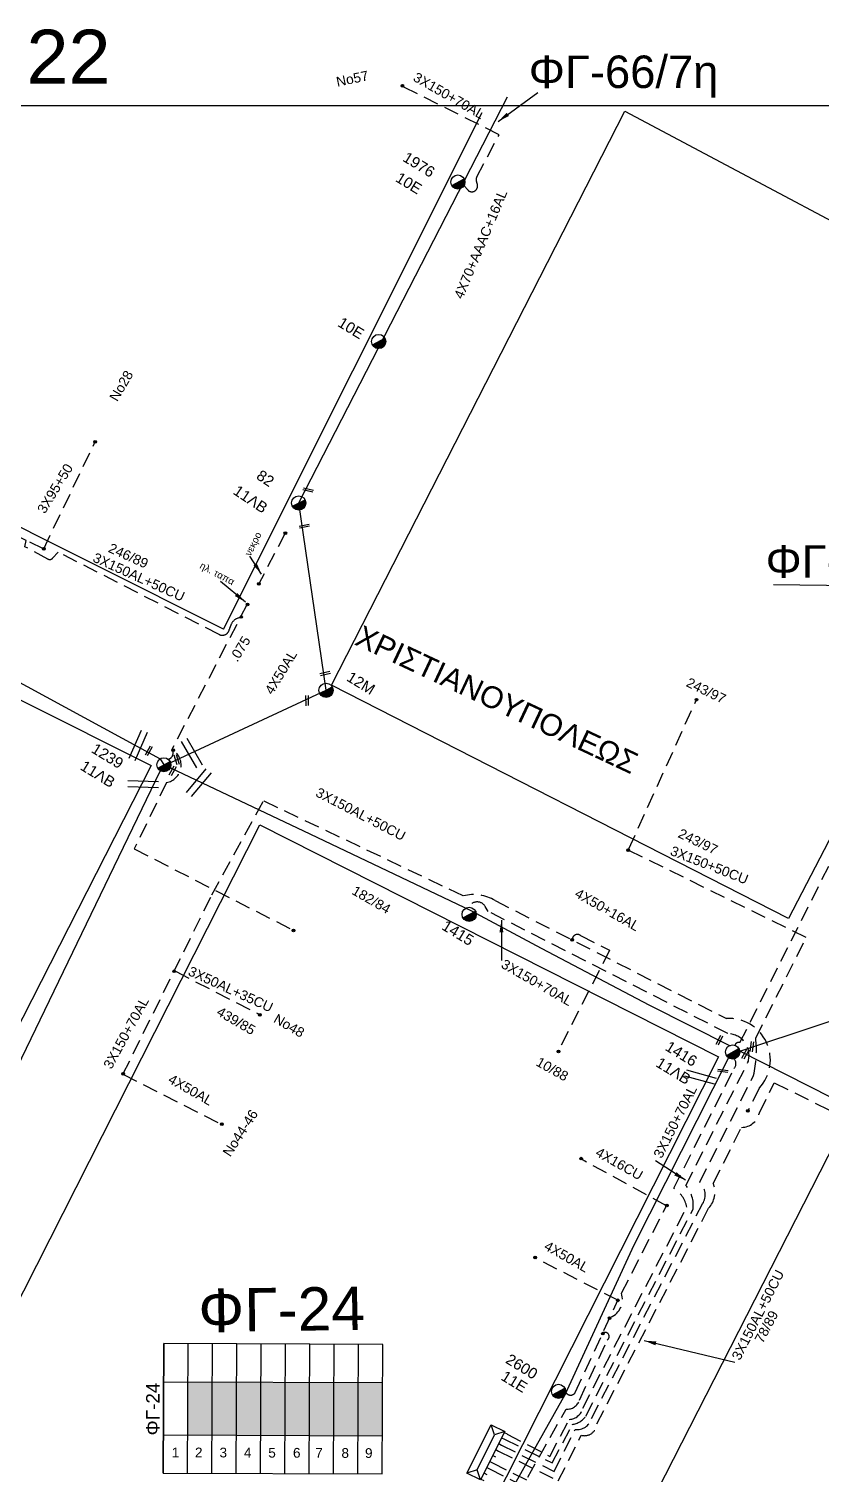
# Model space of a CAD drawing. Header units: millimetres. Extents: x 2662 to 4998, y 438 to 1235.
# Drawn here: x 4821.4 to 4887.6, y 1101.4 to 1222.1 of the extents above; entities that cross this region are included whole.
import ezdxf
from ezdxf.enums import TextEntityAlignment as Align

# ---------------------------------------------------------------- set-up
doc = ezdxf.new("R2010")
doc.units = ezdxf.units.MM
doc.linetypes.add('DASHED', pattern=[19.05, 12.7, -6.35])
for name, color, linetype in [('Άγνωστα', 7, 'Continuous'), ('Ασφαλειοκιβώτια Χ.Τ 9 αναχωρήσεων', 7, 'Continuous'), ('Γυμνά εναέρια ΧΤ και ΦΟΠ (3Φ)   4x50+16AL', 7, 'Continuous'), ('Επιγραφές - Σχήματα', 7, 'Continuous'), ('Καλώδια ΧΤ   3x150+50CU', 7, 'DASHED'), ('Καλώδια ΧΤ   3x150+70 XLPE', 7, 'DASHED'), ('Καλώδια ΧΤ   3x150+70AL', 7, 'DASHED'), ('Καλώδια ΧΤ   3x150AL+50CU', 7, 'DASHED'), ('Καλώδια ΧΤ   4x50AL', 7, 'DASHED'), ('Μηχανική τομή', 7, 'Continuous'), ('Στύλος ΦΜ', 7, 'Continuous'), ('Στύλος ΦΜ @ 1', 7, 'Continuous'), ('Συνδέσεις', 7, 'Continuous'), ('Τομή', 7, 'Continuous'), ('Υποσταθμός πόλεως', 7, 'Continuous'), ('Υπόβαθρο ΔΕΗ', 7, 'Continuous'), ('Υπόγεια καλώδια Παροχών ΧΤ   .075', 7, 'DASHED'), ('Υπόγεια καλώδια Παροχών ΧΤ   4x16CU', 7, 'DASHED'), ('Υπόγειο καλώδιο Μέσης Τάσης 20KV', 7, 'Continuous')]:
    doc.layers.add(name, color=color, linetype=linetype)
doc.styles.add('arial', font='ARIAL.TTF')
doc.styles.get("Standard").update_dxf_attribs({"font": 'ARIAL.TTF'})
doc.linetypes.add('SYN_LINE', pattern='A,0.5,-0.0001,["/\\/\\/\\/",Standard,S=0.1,R=0,X=0,Y=-0.05],-0.25', length=0.7501)
doc.dimstyles.new('ISO-25', dxfattribs={"dimtxt": 2.5, "dimasz": 2.5, "dimexe": 1.25, "dimexo": 0.625, "dimtad": 1, "dimtxsty": 'Standard', "dimcen": 2.5, "dimadec": 0, "dimazin": 0, "dimtfac": 1, "dimtmove": 0, "dimatfit": 3, "dimfxl": 1, "dimarcsym": 0})

# ---------------------------------------------------------------- blocks, each defined once
blk = doc.blocks.new('ΤΟΜΗ')
at = {"layer": 'Τομή', "ltscale": 40}
for p, q in [((-5.68, 0), (5.68, 0)), ((5.68, -2.33), (-5.68, -2.33))]:
    blk.add_line(p, q, dxfattribs=at)
blk = doc.blocks.new('ΜΗΧΑΝΙΚΗ ΤΟΜΗ')
at = {"layer": 'Μηχανική τομή', "ltscale": 40}
for p, q in [((-1.89, 0.78), (1.89, 0.78)), ((1.89, 0), (-1.89, 0))]:
    blk.add_line(p, q, dxfattribs=at)
blk = doc.blocks.new('ΥΠΑΡΧΩΝ ΤΣΙΜΕΝΤΕΝΙΟΣ ΣΤΥΛΟΣ')
at = {"layer": 'Στύλος ΦΜ'}
blk.add_hatch(color=7, dxfattribs=at).paths.add_polyline_path([(-1.29, -2.28, 0.574793), (2.62, 0, 0.268822), (1.3, 2.27)])
at = {"layer": 'Στύλος ΦΜ', "color": 7}
blk.add_line((-1.29, -2.28), (1.3, 2.27), dxfattribs=at)
blk.add_circle((0, 0), 2.62, dxfattribs=at)
at = {"layer": 'Στύλος ΦΜ', "flags": 4}
for tag, p in [('ΑΡΙΘΜΟΣ', (-4.68, 8.05)), ('ΤΥΠΟΣ', (-4.91, 3.03))]:
    blk.add_attdef(tag, p, '', height=4, dxfattribs=at)
blk = doc.blocks.new('_ΣΥΝΔΕΣΗ')
at = {"layer": 'Συνδέσεις', "linetype": 'SYN_LINE', "ltscale": 40}
blk.add_hatch(color=256, dxfattribs=at).paths.add_polyline_path([(0.5, -0.01, 1), (-0.5, -0.01, 1)])
at = {"layer": 'Συνδέσεις'}
blk.add_circle((0, -0.01), 0.5, dxfattribs=at)
blk = doc.blocks.new('ΑΣΦΑΛΕΙΟΚΙΒΩΤΙΟ ΥΠΟΣΤΑΘΜΟΥ 9 ΑΝΑΧΩΡΗΣΕΩΝ')
at = {"layer": 'Ασφαλειοκιβώτια Χ.Τ 9 αναχωρήσεων', "ltscale": 40}
for p, q in [((-23.8, 40.36), (24.02, 40.36)), ((-9.72, 40.36), (-9.72, -40.64)), ((9.94, 40.36), (9.94, -40.64)), ((-23.8, 31.36), (24.02, 31.36)), ((-23.8, 22.36), (24.02, 22.36)), ((-23.8, 13.36), (24.02, 13.36)), ((-23.8, 4.36), (24.02, 4.36)), ((-23.8, -4.64), (24.02, -4.64)), ((-23.8, -13.64), (24.02, -13.64)), ((-23.8, -22.64), (24.02, -22.64)), ((-23.8, -31.64), (24.02, -31.64))]:
    blk.add_line(p, q, dxfattribs=at)
at = {"layer": 'Ασφαλειοκιβώτια Χ.Τ 9 αναχωρήσεων'}
blk.add_lwpolyline([(-23.8, -40.64), (24.02, -40.64), (24.02, 40.36), (-23.8, 40.36)], close=True, dxfattribs=at)
for s, p in [('1', (-17.96, 37.24)), ('2', (-17.96, 28.67)), ('3', (-17.96, 19.6)), ('4', (-17.96, 10.58)), ('5', (-17.96, 1.57)), ('6', (-17.96, -7.57)), ('7', (-17.96, -15.81)), ('8', (-17.96, -25.5)), ('9', (-17.96, -34.19))]:
    blk.add_text(s, height=3.6, rotation=270, dxfattribs=at).set_placement(p)
at = {"layer": 'Ασφαλειοκιβώτια Χ.Τ 9 αναχωρήσεων', "ltscale": 40}
for tag, height, p in [('ΟΝΟΜΑ', 5, (-0.16, 44.31)), ('ΚΕΙΜΕΝΟ 1', 2, (17.06, 35.59)), ('ΚΕΙΜΕΝΟ 2', 2, (17.06, 26.88)), ('ΚΕΙΜΕΝΟ 3', 2, (17.06, 17.69)), ('ΚΕΙΜΕΝΟ 4', 2, (17.06, 8.71)), ('ΚΕΙΜΕΝΟ 5', 2, (17.06, -0.13)), ('ΚΕΙΜΕΝΟ 6', 2, (17.06, -9.05)), ('ΚΕΙΜΕΝΟ 7', 2, (17.06, -18.13)), ('ΚΕΙΜΕΝΟ 8', 2, (17.06, -26.85)), ('ΚΕΙΜΕΝΟ 9', 2, (17.06, -35.99)), ('ΣΧ', 2, (-0.1, -42.64))]:
    blk.add_attdef(tag, text='', height=height, dxfattribs=at).set_placement(p, align=Align.MIDDLE_CENTER)
blk = doc.blocks.new('ΥΠΟΣΤΑΘΜΟΣ ΠΟΛΕΩΣ 9 ΑΝΑΧΩΡΗΣΕΩΝ')
at = {"layer": 'Υποσταθμός πόλεως', "ltscale": 40}
for p, q in [((-9.63, -2.82), (-9.63, -4)), ((-7.12, -2.82), (-7.12, -4)), ((-4.84, -2.82), (-4.84, -4)), ((-2.36, -2.82), (-2.36, -4)), ((0.09, -2.82), (0.09, -4)), ((2.55, -2.82), (2.55, -4)), ((5.02, -2.82), (5.02, -4)), ((7.48, -2.82), (7.48, -4)), ((9.61, -2.82), (9.61, -4))]:
    blk.add_line(p, q, dxfattribs=at)
blk.add_lwpolyline([(-10.02, 2.82), (10.02, 2.82), (10.02, -2.82), (-10.02, -2.82)], close=True, dxfattribs=at)
for points in [[(-7.21, 0), (-10.02, 2.82)], [(-10.02, -2.82), (-7.21, 0)], [(-7.21, 0), (7.21, 0)], [(7.21, 0), (10.02, 2.82)], [(10.02, -2.82), (7.21, 0)]]:
    blk.add_lwpolyline(points, dxfattribs=at)
at = {"layer": 'Υποσταθμός πόλεως', "linetype": 'SYN_LINE', "ltscale": 40, "flags": 1}
for tag, p in [('ΜΕΤΑΣΧΗΜΑΤΙΣΜΟΣ', (10.79, 1.71)), ('ΙΣΧΥΣ', (10.77, -1.08)), ('ΑΡΙΘΜΟΣ', (10.89, -3.8))]:
    blk.add_attdef(tag, p, '', height=1.8, dxfattribs=at)

msp = doc.modelspace()

# ---------------------------------------------------------------- hatches: boundary and pattern name
at = {"layer": 'Επιγραφές - Σχήματα'}
h = msp.add_hatch(color=1, dxfattribs=at)
h.dxf.hatch_style = 1
h.paths.add_polyline_path([(4834.73, 1109.08), (4834.72, 1104.64), (4836.75, 1104.64), (4836.77, 1109.08)])
h = msp.add_hatch(color=2, dxfattribs=at)
h.dxf.hatch_style = 1
h.paths.add_polyline_path([(4836.77, 1109.08), (4836.75, 1104.64), (4838.79, 1104.63), (4838.8, 1109.07)])
h = msp.add_hatch(color=62, dxfattribs=at)
h.dxf.hatch_style = 1
h.paths.add_polyline_path([(4838.8, 1109.07), (4838.79, 1104.63), (4840.82, 1104.62), (4840.83, 1109.06)])
h = msp.add_hatch(color=133, dxfattribs=at)
h.dxf.hatch_style = 1
h.paths.add_polyline_path([(4840.83, 1109.06), (4840.82, 1104.62), (4842.85, 1104.61), (4842.87, 1109.06)])
h = msp.add_hatch(color=27, dxfattribs=at)
h.dxf.hatch_style = 1
h.paths.add_polyline_path([(4842.87, 1109.06), (4842.85, 1104.61), (4844.89, 1104.61), (4844.9, 1109.05)])
h = msp.add_hatch(color=5, dxfattribs=at)
h.dxf.hatch_style = 1
h.paths.add_polyline_path([(4844.9, 1109.05), (4844.89, 1104.61), (4846.92, 1104.6), (4846.94, 1109.04)])
h = msp.add_hatch(color=173, dxfattribs=at)
h.dxf.hatch_style = 1
h.paths.add_polyline_path([(4846.94, 1109.04), (4846.92, 1104.6), (4848.95, 1104.59), (4848.97, 1109.03)])
h = msp.add_hatch(color=85, dxfattribs=at)
h.dxf.hatch_style = 1
h.paths.add_polyline_path([(4848.97, 1109.03), (4848.95, 1104.59), (4850.99, 1104.59), (4851, 1109.03)])

# ---------------------------------------------------------------- linework, layer by layer
at = {"layer": 'Άγνωστα', "color": 2}
msp.add_lwpolyline([(4843.99, 1182.5), (4861.44, 1216.42)], dxfattribs=at)
at = {"layer": 'Άγνωστα', "color": 6, "linetype": 'DASHED', "ltscale": 0.1}
for points in [[(4822.68, 1178.67), (4826.99, 1187.65)], [(4833.68, 1143.38), (4840.72, 1139.77)]]:
    msp.add_lwpolyline(points, dxfattribs=at)
at = {"layer": 'Άγνωστα', "color": 85}
msp.add_lwpolyline([(4788.58, 1184.26), (4788.58, 1184.26), (4788.58, 1184.26), (4813.32, 1171.5), (4832.41, 1161.13), (4832.41, 1161.13), (4832.73, 1160.63)], dxfattribs=at)
at = {"layer": 'Άγνωστα', "color": 27, "linetype": 'DASHED', "ltscale": 0.1}
msp.add_lwpolyline([(4880.44, 1137.2, -0.431928), (4880.86, 1137.42, -0.004713), (4880.86, 1137.42), (4892.92, 1161.39), (4893.19, 1161.43, 0.492284), (4893.66, 1162.23)], format="xyb", dxfattribs=at)
at = {"layer": 'Άγνωστα', "color": 27}
msp.add_lwpolyline([(4833.26, 1160.38), (4833.26, 1160.38), (4844.39, 1155.1), (4858.37, 1148.46), (4858.37, 1148.46), (4864.26, 1145.31), (4873.3, 1140.55), (4880.03, 1137.16)], dxfattribs=at)
at = {"layer": 'Άγνωστα', "color": 6, "linetype": 'DASHED', "ltscale": 0.1}
msp.add_lwpolyline([(4866.84, 1146, -0.628598), (4867.54, 1146.37), (4869.97, 1145.13), (4865.71, 1136.79)], format="xyb", dxfattribs=at)
at = {"layer": 'Γυμνά εναέρια ΧΤ και ΦΟΠ (3Φ)   4x50+16AL', "color": 133, "linetype": 'Continuous', "ltscale": 10}
msp.add_lwpolyline([(4832.42, 1160.13), (4820.82, 1136.13), (4796.6, 1086.37), (4788.88, 1070.27)], dxfattribs=at)
at = {"layer": 'Γυμνά εναέρια ΧΤ και ΦΟΠ (3Φ)   4x50+16AL', "color": 62, "linetype": 'Continuous'}
msp.add_lwpolyline([(4880.84, 1136.7), (4894.37, 1141.2)], dxfattribs=at)
at = {"layer": 'Επιγραφές - Σχήματα'}
msp.add_lwpolyline([(4901.44, 1215.67), (4901.44, 1215.67), (3912.5, 1215.67), (3912.5, 717.65), (4901.44, 717.58)], dxfattribs=at)
at = {"layer": 'Καλώδια ΧΤ   3x150+50CU', "color": 6, "ltscale": 0.1}
msp.add_lwpolyline([(4839.17, 1172.94), (4839.03, 1172.91, 0.213125), (4838.41, 1172.48, 0.077712), (4838.19, 1171.92, -0.488075), (4837.33, 1171.52), (4823.89, 1178.39), (4823.42, 1177.88, -0.356319), (4823.02, 1177.82), (4821.1, 1178.85), (4821.2, 1179.38)], format="xyb", dxfattribs=at)
at = {"layer": 'Καλώδια ΧΤ   3x150+50CU', "color": 85, "ltscale": 0.1}
msp.add_lwpolyline([(4871.57, 1153.6), (4877.21, 1166.04)], dxfattribs=at)
at = {"layer": 'Καλώδια ΧΤ   3x150+70 XLPE', "color": 133, "linetype": 'DASHED', "ltscale": 0.1}
msp.add_lwpolyline([(4859.94, 1101.8), (4863.73, 1099.9), (4860.68, 1094.14, -0.417396), (4859.12, 1091.18), (4853.66, 1080.55, -0.460521), (4852.21, 1077.73), (4845.85, 1066.08, -0.579106), (4844.79, 1065.33), (4838.36, 1052.6), (4837.21, 1053.23), (4833.27, 1046.6, 0.345776), (4830.43, 1047.75), (4814.44, 1057.6), (4789.77, 1070.76, 0.028228), (4789.02, 1070.15)], format="xyb", dxfattribs=at)
at = {"layer": 'Καλώδια ΧΤ   3x150+70 XLPE', "color": 5, "linetype": 'DASHED', "ltscale": 0.1}
msp.add_lwpolyline([(4860.19, 1102.3), (4864.51, 1100.14), (4861.28, 1094.05, -0.322523), (4859.39, 1090.49), (4854.33, 1080.62, -0.449117), (4852.5, 1077.06), (4846.56, 1066.18, -0.427951), (4845.03, 1064.61), (4838.58, 1051.84), (4837.42, 1052.47), (4833.72, 1046.24), (4854.92, 1034.6, -0.723711), (4855.31, 1032.99)], format="xyb", dxfattribs=at)
at = {"layer": 'Καλώδια ΧΤ   3x150+70AL', "color": 2, "ltscale": 0.1}
msp.add_lwpolyline([(4857.8, 1209), (4858.11, 1208.65, 0.653746), (4858.93, 1208.93, 0.138929), (4858.87, 1209.28, -0.234531), (4858.87, 1209.74), (4860.73, 1213.27), (4852.63, 1217.32)], format="xyb", dxfattribs=at)
at = {"layer": 'Καλώδια ΧΤ   3x150+70AL', "color": 6, "ltscale": 0.1}
msp.add_lwpolyline([(4822.66, 1178.66), (4821.2, 1179.38), (4793.83, 1193.02), (4796.33, 1197.93), (4796.28, 1198.12, -0.407208), (4796.98, 1199.42, 1.42887)], format="xyb", dxfattribs=at)
msp.add_lwpolyline([(4829.3, 1134.77), (4836.74, 1149.77), (4841.06, 1157.62), (4841.06, 1157.62)], dxfattribs=at)
at = {"layer": 'Καλώδια ΧΤ   3x150+70AL', "color": 27, "linetype": 'DASHED', "ltscale": 0.1}
msp.add_lwpolyline([(4861.19, 1104.29), (4865.16, 1102.3), (4866.85, 1105.52, 0.209044), (4867.98, 1106.22), (4876.94, 1123.51, 0.214821), (4876.34, 1125.49), (4881.53, 1135.78, 0.50201), (4879.86, 1138.17), (4879.86, 1138.17), (4859.83, 1148.38), (4859.57, 1148.8, 0.596138), (4858.19, 1148.72)], format="xyb", dxfattribs=at)
at = {"layer": 'Καλώδια ΧΤ   3x150AL+50CU', "color": 6, "linetype": 'DASHED', "ltscale": 0.1}
for points in [[(4833.39, 1161.91, -0.707912), (4832.93, 1159.14), (4830.25, 1153.6), (4830.25, 1153.6), (4843.5, 1146.82)], [(4841.06, 1157.62), (4857.76, 1149.68, -0.206865), (4860.4, 1149.28), (4879.73, 1139.43, -0.677003), (4882.48, 1133.63), (4881.52, 1131.72)]]:
    msp.add_lwpolyline(points, format="xyb", dxfattribs=at)
at = {"layer": 'Καλώδια ΧΤ   3x150AL+50CU', "color": 85, "linetype": 'DASHED', "ltscale": 0.1}
msp.add_lwpolyline([(4860.94, 1103.79), (4865.33, 1101.59), (4867.09, 1105.11, 0.38031), (4868.45, 1106.02), (4877.74, 1123.95, 0.353104), (4877.5, 1125.76), (4882, 1134.68, 0.080211), (4882.18, 1137.8), (4886.4, 1146.19), (4871.52, 1153.5)], format="xyb", dxfattribs=at)
at = {"layer": 'Καλώδια ΧΤ   3x150AL+50CU', "color": 62, "linetype": 'DASHED', "ltscale": 0.1}
msp.add_lwpolyline([(4861.4, 1104.72), (4864.98, 1102.85), (4866.6, 1105.94, 0.334204), (4867.73, 1106.89), (4876.42, 1123.67, 0.201708), (4875.33, 1125.25), (4880.38, 1135.26, 0.362776), (4880.38, 1136.06)], format="xyb", dxfattribs=at)
at = {"layer": 'Καλώδια ΧΤ   3x150AL+50CU', "color": 173, "linetype": 'DASHED', "ltscale": 0.1}
msp.add_lwpolyline([(4860.69, 1103.3), (4865.68, 1100.8), (4867.6, 1104.62, 0.480349), (4868.9, 1105.56), (4878.24, 1123.58, 0.282366), (4878.63, 1125.66), (4880.99, 1130.34, 0.355627), (4882.48, 1131.55), (4883.73, 1134.07), (4906.19, 1122.91)], format="xyb", dxfattribs=at)
at = {"layer": 'Καλώδια ΧΤ   3x150AL+50CU', "color": 1, "linetype": 'DASHED', "ltscale": 0.1}
for points in [[(4866.32, 1108.18, 0.544996), (4867.1, 1108.18), (4870.66, 1115.89)], [(4862.2, 1099.46), (4866.33, 1106.8, 0.352359), (4867.46, 1107.56), (4869.77, 1112.57, 1), (4869.4, 1113.16)]]:
    msp.add_lwpolyline(points, format="xyb", dxfattribs=at)
at = {"layer": 'Καλώδια ΧΤ   4x50AL', "color": 2, "linetype": 'Continuous', "ltscale": 0.1}
msp.add_lwpolyline([(4833.29, 1160.82), (4846.27, 1166.85), (4843.99, 1182.5)], dxfattribs=at)
at = {"layer": 'Καλώδια ΧΤ   4x50AL', "color": 6, "ltscale": 0.1}
msp.add_lwpolyline([(4829.3, 1134.77), (4837.55, 1130.58)], dxfattribs=at)
at = {"layer": 'Καλώδια ΧΤ   4x50AL', "color": 1, "ltscale": 0.1}
msp.add_lwpolyline([(4870.66, 1115.89), (4863.73, 1119.43)], dxfattribs=at)
at = {"layer": 'Υπόβαθρο ΔΕΗ'}
for points in [[(4837.7, 1171.95), (4859.33, 1215.11)], [(4901.34, 1179.41), (4884.92, 1147.79), (4846.74, 1167.28), (4871.24, 1215.23), (4901.01, 1199.43)], [(4837.7, 1171.95), (4794.67, 1193.51), (4806.52, 1214.52)], [(4831.67, 1160.58), (4790.99, 1080.78), (4748.97, 1104), (4788.67, 1182.1), (4831.67, 1160.58)], [(4840.73, 1155.6), (4879.07, 1136.23), (4838.14, 1055.25), (4800.17, 1075.6), (4840.73, 1155.6)], [(4903.26, 1039.85), (4896.92, 1023.47), (4848.12, 1049.38), (4889.6, 1130.62), (4902.43, 1124.24)]]:
    msp.add_lwpolyline(points, dxfattribs=at)
at = {"layer": 'Υπόγεια καλώδια Παροχών ΧΤ   .075', "color": 7, "ltscale": 0.1}
msp.add_lwpolyline([(4842.86, 1179.97), (4840.66, 1175.76)], dxfattribs=at)
at = {"layer": 'Υπόγεια καλώδια Παροχών ΧΤ   .075', "color": 6, "ltscale": 0.1}
msp.add_lwpolyline([(4839.69, 1174.05), (4833.39, 1161.91), (4833.39, 1161.91), (4833.39, 1161.91, -0.547962), (4833.09, 1161.1)], format="xyb", dxfattribs=at)
at = {"layer": 'Υπόγεια καλώδια Παροχών ΧΤ   4x16CU', "color": 1, "ltscale": 0.1}
msp.add_lwpolyline([(4870.95, 1116.48, 0.007968), (4870.95, 1116.48), (4874.73, 1123.79), (4867.57, 1127.7)], format="xyb", dxfattribs=at)
msp.add_arc((4869.46, 1115.95), 1.58, 291.8322, 19.6786, dxfattribs=at)
at = {"layer": 'Υπόγειο καλώδιο Μέσης Τάσης 20KV', "color": 1}
msp.add_lwpolyline([(4879.9, 1136.16), (4871.98, 1120.49), (4871.98, 1120.49), (4866.22, 1108), (4866.22, 1108), (4861.76, 1100.06), (4858.05, 1093.05), (4855.07, 1087.19), (4851.26, 1079.9), (4846.45, 1071.69), (4843.87, 1066.95), (4834.18, 1050.63), (4834.18, 1050.63), (4831.6, 1046.7)], dxfattribs=at)
at = {"layer": 'Υπόγειο καλώδιο Μέσης Τάσης 20KV', "color": 27}
msp.add_lwpolyline([(4905.84, 1124.04), (4880.84, 1136.7)], dxfattribs=at)

# ---------------------------------------------------------------- block references
at = {"layer": 'Ασφαλειοκιβώτια Χ.Τ 9 αναχωρήσεων', "xscale": 0.2259914949150556, "yscale": 0.2259914949150556, "zscale": 0.2259914949150556, "rotation": 89.79863056021844}
msp.add_blockref('ΑΣΦΑΛΕΙΟΚΙΒΩΤΙΟ ΥΠΟΣΤΑΘΜΟΥ 9 ΑΝΑΧΩΡΗΣΕΩΝ', (4841.81, 1106.81), dxfattribs=at).add_auto_attribs({'ΟΝΟΜΑ': 'ΦΓ-24'})
at = {"layer": 'Μηχανική τομή'}
for p, xscale, yscale, zscale, rotation in [((4844.8, 1183.68), 0.2259914949150553, 0.2259914949150553, 0.2259914949150553, 166.3730374861667), ((4844.43, 1180.65), 0.2259914949150554, 0.2259914949150554, 0.2259914949150554, 192.0077562605791), ((4846.22, 1168.17), 0.2259914949150554, 0.2259914949150554, 0.2259914949150554, 13.23624870802819), ((4844.78, 1166), 0.2259914949150553, 0.2259914949150553, 0.2259914949150553, 91.55424679817894), ((4831.54, 1161.76), 0.2259914949150554, 0.2259914949150554, 0.2259914949150554, 61.19759580775821), ((4833.87, 1161.09), 0.2259914949150554, 0.2259914949150554, 0.2259914949150554, 108.0198895296421), ((4833.53, 1160.08), 0.2259914949150554, 0.2259914949150554, 0.2259914949150554, 61.19759580775821), ((4879.22, 1137.58), 0.2259914949150554, 0.2259914949150554, 0.2259914949150554, 63.30204560823653), ((4881.94, 1137.07), 0.2259914949150554, 0.2259914949150554, 0.2259914949150554, 82.83276576410732), ((4881.39, 1136.42), 0.2259914949150554, 0.2259914949150554, 0.2259914949150554, 61.19759580775821), ((4879.42, 1134.98), 0.2259914949150554, 0.2259914949150554, 0.2259914949150554, 352.7708326481588)]:
    msp.add_blockref('ΜΗΧΑΝΙΚΗ ΤΟΜΗ', p, dxfattribs=dict(at, xscale=xscale, yscale=yscale, zscale=zscale, rotation=rotation))
at = {"layer": 'Στύλος ΦΜ @ 1', "ltscale": 40}
ref = msp.add_blockref('ΥΠΑΡΧΩΝ ΤΣΙΜΕΝΤΕΝΙΟΣ ΣΤΥΛΟΣ', (4857.29, 1209.31), dxfattribs=dict(at, xscale=0.2259914949150554, yscale=0.2259914949150554, zscale=0.2259914949150554, rotation=328.5155825786242))
ref.add_attrib('ΤΥΠΟΣ', '1976', (4852.6, 1211.12), dxfattribs={"layer": 'Στύλος ΦΜ', "height": 0.904, "rotation": 328.5156, "flags": 4})
ref.add_attrib('ΑΡΙΘΜΟΣ', '10E', (4852, 1209.42), dxfattribs={"layer": 'Στύλος ΦΜ', "height": 0.904, "rotation": 328.5156, "flags": 4})
ref = msp.add_blockref('ΥΠΑΡΧΩΝ ΤΣΙΜΕΝΤΕΝΙΟΣ ΣΤΥΛΟΣ', (4850.67, 1195.99), dxfattribs=dict(at, xscale=0.2259914949150554, yscale=0.2259914949150554, zscale=0.2259914949150554, rotation=328.5155825786242))
ref.add_attrib('ΤΥΠΟΣ', '10E', (4847.17, 1197.32), dxfattribs={"layer": 'Στύλος ΦΜ', "height": 0.904, "rotation": 328.5156, "flags": 4})
ref = msp.add_blockref('ΥΠΑΡΧΩΝ ΤΣΙΜΕΝΤΕΝΙΟΣ ΣΤΥΛΟΣ', (4843.99, 1182.5), dxfattribs=dict(at, xscale=0.2259914949150554, yscale=0.2259914949150554, zscale=0.2259914949150554, rotation=326.1043898855996))
ref.add_attrib('ΤΥΠΟΣ', '82', (4840.37, 1184.58), dxfattribs={"layer": 'Στύλος ΦΜ', "height": 0.904, "rotation": 326.1044, "flags": 4})
ref.add_attrib('ΑΡΙΘΜΟΣ', '11ΛB', (4838.43, 1183.31), dxfattribs={"layer": 'Στύλος ΦΜ', "height": 0.904, "rotation": 326.1044, "flags": 4})
ref = msp.add_blockref('ΥΠΑΡΧΩΝ ΤΣΙΜΕΝΤΕΝΙΟΣ ΣΤΥΛΟΣ', (4846.27, 1166.85), dxfattribs=dict(at, xscale=0.2259914949150554, yscale=0.2259914949150554, zscale=0.2259914949150554, rotation=328.5155825786242))
ref.add_attrib('ΑΡΙΘΜΟΣ', '12M', (4847.91, 1167.71), dxfattribs={"layer": 'Στύλος ΦΜ', "height": 0.904, "rotation": 328.5156, "flags": 4})
ref = msp.add_blockref('ΥΠΑΡΧΩΝ ΤΣΙΜΕΝΤΕΝΙΟΣ ΣΤΥΛΟΣ', (4832.72, 1160.63), dxfattribs=dict(at, xscale=0.2259914949150554, yscale=0.2259914949150554, zscale=0.2259914949150554, rotation=328.5155825786242))
ref.add_attrib('ΤΥΠΟΣ', '1239', (4826.58, 1161.72), dxfattribs={"layer": 'Στύλος ΦΜ', "height": 0.904, "rotation": 328.5156, "flags": 4})
ref.add_attrib('ΑΡΙΘΜΟΣ', '11ΛB', (4825.65, 1160.28), dxfattribs={"layer": 'Στύλος ΦΜ', "height": 0.904, "rotation": 328.5156, "flags": 4})
ref = msp.add_blockref('ΥΠΑΡΧΩΝ ΤΣΙΜΕΝΤΕΝΙΟΣ ΣΤΥΛΟΣ', (4858.23, 1148.13), dxfattribs=dict(at, xscale=0.2259914949150554, yscale=0.2259914949150554, zscale=0.2259914949150554, rotation=328.5155825786242))
ref.add_attrib('ΤΥΠΟΣ', '1415', (4855.86, 1146.93), dxfattribs={"layer": 'Στύλος ΦΜ', "height": 0.904, "rotation": 328.5156, "flags": 4})
ref = msp.add_blockref('ΥΠΑΡΧΩΝ ΤΣΙΜΕΝΤΕΝΙΟΣ ΣΤΥΛΟΣ', (4880.25, 1136.64), dxfattribs=dict(at, xscale=0.2259914949150554, yscale=0.2259914949150554, zscale=0.2259914949150554, rotation=328.5155825786242))
ref.add_attrib('ΤΥΠΟΣ', '1416', (4874.53, 1136.84), dxfattribs={"layer": 'Στύλος ΦΜ', "height": 0.904, "rotation": 328.5156, "flags": 4})
ref.add_attrib('ΑΡΙΘΜΟΣ', '11ΛB', (4873.75, 1135.48), dxfattribs={"layer": 'Στύλος ΦΜ', "height": 0.904, "rotation": 328.5156, "flags": 4})
ref = msp.add_blockref('ΥΠΑΡΧΩΝ ΤΣΙΜΕΝΤΕΝΙΟΣ ΣΤΥΛΟΣ', (4865.7, 1108.28), dxfattribs=dict(at, xscale=0.2259914949150554, yscale=0.2259914949150554, zscale=0.2259914949150554, rotation=328.5155825786242))
ref.add_attrib('ΤΥΠΟΣ', '11E', (4860.81, 1109.3), dxfattribs={"layer": 'Στύλος ΦΜ', "height": 0.904, "rotation": 328.5156, "flags": 4})
ref.add_attrib('ΑΡΙΘΜΟΣ', '2600', (4861.2, 1110.71), dxfattribs={"layer": 'Στύλος ΦΜ', "height": 0.904, "rotation": 328.5156, "flags": 4})
at = {"layer": 'Συνδέσεις', "xscale": 0.2259914949150555, "yscale": 0.2259914949150555, "zscale": 0.2259914949150555}
for p in [(4852.65, 1217.36), (4826.98, 1187.61), (4842.87, 1179.98), (4822.68, 1178.67), (4840.66, 1175.74), (4839.72, 1174.03), (4839.19, 1172.98), (4877.23, 1166.07), (4833.49, 1161.85), (4871.52, 1153.5), (4843.55, 1146.79), (4866.84, 1146), (4833.57, 1143.38), (4840.73, 1139.74), (4865.7, 1136.68), (4829.31, 1134.81), (4881.52, 1131.72), (4837.57, 1130.61), (4867.59, 1127.73), (4874.75, 1123.82), (4863.75, 1119.47), (4870.66, 1115.89), (4869.97, 1114.4), (4869.4, 1113.11)]:
    msp.add_blockref('_ΣΥΝΔΕΣΗ', p, dxfattribs=at)
at = {"layer": 'Τομή'}
for p, xscale, yscale, zscale, rotation in [((4830.33, 1162.36), 0.2259914949150553, 0.2259914949150553, 0.2259914949150553, 66.09635612067328), ((4835.28, 1161.74), 0.2259914949150552, 0.2259914949150552, 0.2259914949150552, 299.9686896881771), ((4835.43, 1159.31), 0.2259914949150553, 0.2259914949150553, 0.2259914949150553, 50.01116151208827), ((4831, 1159.27), 0.2259914949150553, 0.2259914949150553, 0.2259914949150553, 357.7627840348409), ((4877.62, 1134.8), 0.2259914949150552, 0.2259914949150552, 0.2259914949150552, 344.7541085846524)]:
    msp.add_blockref('ΤΟΜΗ', p, dxfattribs=dict(at, xscale=xscale, yscale=yscale, zscale=zscale, rotation=rotation))
at = {"layer": 'Υποσταθμός πόλεως', "xscale": 0.2259914949148725, "yscale": 0.2259914949148725, "zscale": 0.2259914949148725, "rotation": 63.37861815233253}
msp.add_blockref('ΥΠΟΣΤΑΘΜΟΣ ΠΟΛΕΩΣ 9 ΑΝΑΧΩΡΗΣΕΩΝ', (4859.62, 1103.19), dxfattribs=at)

# ---------------------------------------------------------------- texts
at = {"ltscale": 40, "insert": (4821.24, 1222.04), "char_height": 4.52, "width": 19.1112, "attachment_point": 1, "style": 'arial'}
msp.add_mtext('22', dxfattribs=at)
at = {"ltscale": 40, "insert": (4835.57, 1116.84), "char_height": 3.6159, "width": 19.1112, "attachment_point": 1, "rotation": 0.8451, "style": 'arial'}
msp.add_mtext('{\\fArial|b0|i0|c204|p34;Ф}Γ-24', dxfattribs=at)
at = {"layer": 'Άγνωστα', "ltscale": 40, "attachment_point": 1, "style": 'arial'}
for s, insert, char_height, width, rotation in [('Νο57', (4847.05, 1218.07), 0.814, 62.5458, 11.8422), ('4X70+AAAC+16AL', (4856.93, 1199.79), 0.8136, 3.5064, 67.2659), ('Νο28', (4828.12, 1191.33), 0.814, 62.5458, 59.4732), ('3X95+50', (4822.08, 1181.97), 0.814, 62.5458, 58.52), ('246/89', (4828.34, 1179.18), 0.814, 62.5458, 335.7421), ('243/97', (4876.65, 1167.95), 0.814, 2.6845, 334.2448), ('243/97', (4875.97, 1155.34), 0.814, 2.6845, 334.2448), ('182/84', (4848.76, 1150.58), 0.814, 3.5064, 329.9128), ('3X50AL+35CU', (4835.01, 1143.83), 0.8136, 2.4772, 335.4606), ('439/85', (4837.46, 1140.47), 0.814, 3.5064, 329.9128), ('Νο48', (4842.22, 1139.87), 0.814, 2.4772, 329.9128), ('10/88', (4864.14, 1136.26), 0.814, 2.6845, 330.7141), ('Νο44-46', (4837.58, 1128.26), 0.814, 4.1315, 57.1098), ('78/89', (4882.04, 1112.62), 0.814, 2.8371, 61.8613)]:
    msp.add_mtext(s, dxfattribs=dict(at, insert=insert, char_height=char_height, width=width, rotation=rotation))
at = {"layer": 'Γυμνά εναέρια ΧΤ και ΦΟΠ (3Φ)   4x50+16AL', "ltscale": 40, "insert": (4867.38, 1150.35), "char_height": 0.814, "width": 62.5458, "attachment_point": 1, "rotation": 330.4192, "style": 'arial'}
msp.add_mtext('4X50+16AL', dxfattribs=at)
at = {"layer": 'Επιγραφές - Σχήματα', "ltscale": 40, "char_height": 2.712, "width": 19.1112, "attachment_point": 1, "style": 'arial'}
for s, insert in [('ΦΓ-66/7η', (4863.21, 1219.88)), ('ΦΓ-24/4η', (4883, 1178.97))]:
    msp.add_mtext(s, dxfattribs=dict(at, insert=insert))
at = {"layer": 'Επιγραφές - Σχήματα', "ltscale": 40, "attachment_point": 1, "style": 'arial'}
for s, insert, char_height, width, rotation in [('νεκρο', (4839.44, 1178.28), 0.584, 6.1786, 63.211), ('ηλ. ταπα', (4835.93, 1177.6), 0.584, 6.1786, 332.1013), ('XPIΣTIANOY{\\fArial|b0|i0|c204|p34;П}OΛEΩΣ', (4849.33, 1172.35), 1.8079, 19.1112, 334.8614)]:
    msp.add_mtext(s, dxfattribs=dict(at, insert=insert, char_height=char_height, width=width, rotation=rotation))
at = {"layer": 'Καλώδια ΧΤ   3x150+50CU', "ltscale": 40, "attachment_point": 1, "style": 'arial'}
for s, insert, char_height, width, rotation in [('3X150AL+50CU', (4827.04, 1178.38), 0.8136, 62.5458, 335.7421), ('3X150AL+50CU', (4845.7, 1158.77), 0.8136, 8.135, 332.5515), ('3X150+50CU', (4875.26, 1153.88), 0.814, 2.6845, 338.6285), ('3X150AL+50CU', (4880.13, 1111.18), 0.8136, 8.135, 63.1069)]:
    msp.add_mtext(s, dxfattribs=dict(at, insert=insert, char_height=char_height, width=width, rotation=rotation))
at = {"layer": 'Καλώδια ΧΤ   3x150+70AL', "ltscale": 40, "char_height": 0.814, "attachment_point": 1, "style": 'arial'}
for insert, width, rotation in [((4853.88, 1218.53), 62.5458, 330.1675), ((4861.23, 1144.44), 6.15, 330.1675), ((4827.62, 1135.53), 62.5458, 61.3488), ((4873.59, 1128.05), 62.5458, 63.1262)]:
    msp.add_mtext('3X150+70AL', dxfattribs=dict(at, insert=insert, width=width, rotation=rotation))
at = {"layer": 'Καλώδια ΧΤ   4x50AL', "ltscale": 40, "char_height": 0.814, "attachment_point": 1, "style": 'arial'}
for insert, width, rotation in [((4841.1, 1166.85), 3.5064, 58.7461), ((4833.4, 1134.83), 62.5458, 330.4192), ((4864.82, 1120.89), 62.5458, 330.4192)]:
    msp.add_mtext('4X50AL', dxfattribs=dict(at, insert=insert, width=width, rotation=rotation))
at = {"layer": 'Υπόγεια καλώδια Παροχών ΧΤ   .075', "ltscale": 40, "insert": (4838.16, 1169.58), "char_height": 0.814, "width": 3.5064, "attachment_point": 1, "rotation": 58.7461, "style": 'arial'}
msp.add_mtext('.075', dxfattribs=at)
at = {"layer": 'Υπόγεια καλώδια Παροχών ΧΤ   4x16CU', "ltscale": 40, "insert": (4869.11, 1128.72), "char_height": 0.814, "width": 62.5458, "attachment_point": 1, "rotation": 330.4192, "style": 'arial'}
msp.add_mtext('4X16CU', dxfattribs=at)

# ---------------------------------------------------------------- leaders
at = {"layer": 'Επιγραφές - Σχήματα', "ltscale": 40}
for points in [[(4860.66, 1214.37), (4863.96, 1216.8)], [(4840.89, 1176.55), (4839.89, 1178.06)], [(4839.53, 1174.22), (4837.44, 1175.94)], [(4900.21, 1175.47), (4883.65, 1175.65)], [(4860.93, 1147.64), (4860.92, 1144.28)], [(4876.3, 1125.92), (4873.79, 1127.54)], [(4872.86, 1112.52), (4880.44, 1110.73)]]:
    msp.add_leader(points, dimstyle='ISO-25', override={"dimasz": 1, "dimtad": 0}, dxfattribs=at)

doc.saveas('drawing.dxf')
